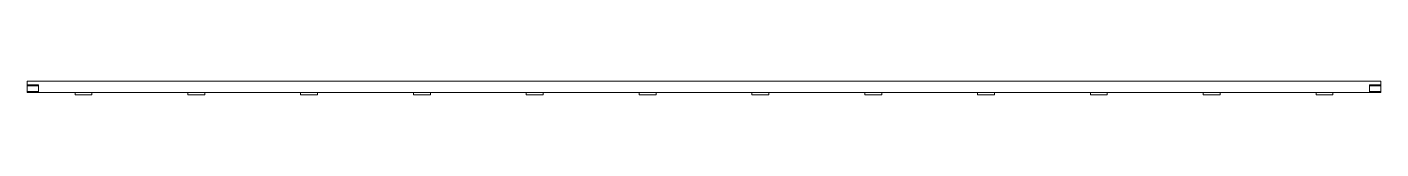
# Model space of a CAD drawing. Header units: inches. Extents: x 0 to 120, y 0 to 1.
import ezdxf

# ---------------------------------------------------------------- set-up
doc = ezdxf.new("R2010")
doc.units = ezdxf.units.IN
doc.linetypes.add('DASHED', pattern=[19.05, 12.7, -6.35])
doc.layers.get('0').update_dxf_attribs({"lineweight": 0})

msp = doc.modelspace()

# ---------------------------------------------------------------- linework, layer by layer
for points in [[(0, 0), (120, 0), (120, 1), (0, 1)], [(0, 0), (1, 0), (1, 0.675), (0, 0.675)], [(4.25, -0.1875), (5.75, -0.1875), (5.75, 0), (4.25, 0)], [(14.25, -0.1875), (15.75, -0.1875), (15.75, 0), (14.25, 0)], [(24.25, -0.1875), (25.75, -0.1875), (25.75, 0), (24.25, 0)], [(34.25, -0.1875), (35.75, -0.1875), (35.75, 0), (34.25, 0)], [(44.25, -0.1875), (45.75, -0.1875), (45.75, 0), (44.25, 0)], [(54.25, -0.1875), (55.75, -0.1875), (55.75, 0), (54.25, 0)], [(64.25, -0.1875), (65.75, -0.1875), (65.75, 0), (64.25, 0)], [(74.25, -0.1875), (75.75, -0.1875), (75.75, 0), (74.25, 0)], [(84.25, -0.1875), (85.75, -0.1875), (85.75, 0), (84.25, 0)], [(94.25, -0.1875), (95.75, -0.1875), (95.75, 0), (94.25, 0)], [(104.25, -0.1875), (105.75, -0.1875), (105.75, 0), (104.25, 0)], [(114.25, -0.1875), (115.75, -0.1875), (115.75, 0), (114.25, 0)], [(119, 0), (120, 0), (120, 0.675), (119, 0.675)]]:
    msp.add_lwpolyline(points, close=True)
at = {"linetype": 'DASHED'}
for points in [[(0, 0.5875), (1, 0.5875), (1, 0.0875), (0, 0.0875)], [(119, 0.5875), (120, 0.5875), (120, 0.0875), (119, 0.0875)]]:
    msp.add_lwpolyline(points, close=True, dxfattribs=at)

doc.saveas('drawing.dxf')
